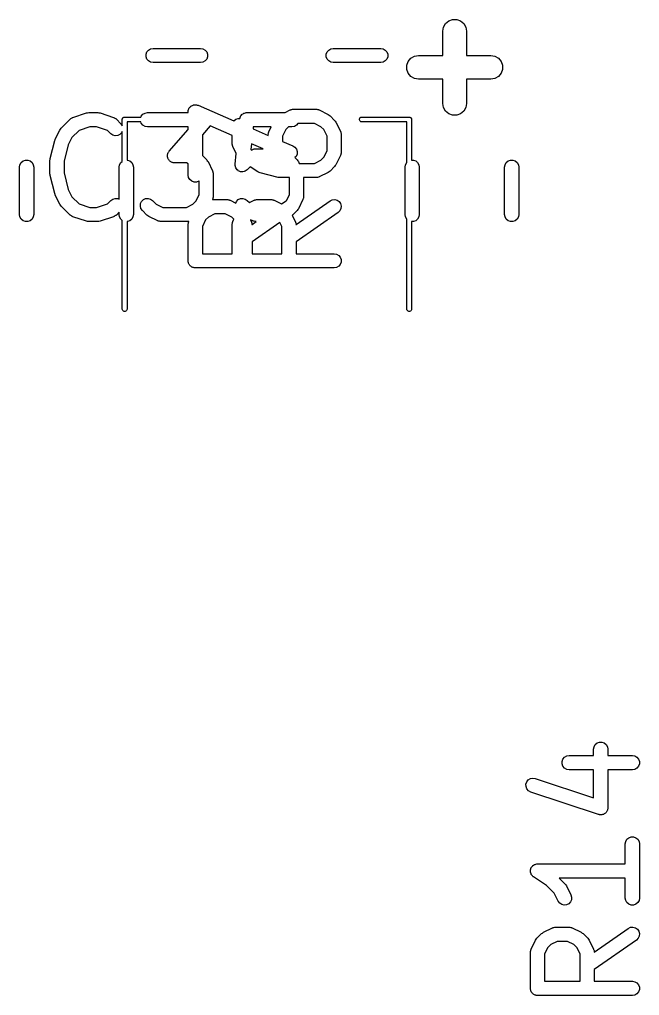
# Model space of a CAD drawing. Extents: x 74.6 to 132.8, y -113.1 to -87.3.
# Drawn here: x 74.64 to 81.18, y -108.34 to -98.05 of the extents above; entities that cross this region are included whole.
import ezdxf

# ---------------------------------------------------------------- set-up
doc = ezdxf.new("R2010")
doc.units = 0
doc.header["$MEASUREMENT"] = 0
doc.layers.add('BLACK', color=7, linetype='CONTINUOUS')

msp = doc.modelspace()

# ---------------------------------------------------------------- linework, layer by layer
at = {"layer": 'Black'}
for p, q in [((79.1111, -98.1263), (79.1328, -98.0887)), ((79.1328, -98.0887), (79.1661, -98.0608)), ((79.1661, -98.0608), (79.2069, -98.0459)), ((79.2069, -98.0459), (79.2503, -98.0459)), ((79.2503, -98.0459), (79.2911, -98.0608)), ((79.2911, -98.0608), (79.3243, -98.0887)), ((79.3243, -98.0887), (79.346, -98.1263)), ((79.1036, -98.169), (79.1111, -98.1263)), ((79.1036, -98.425), (79.1036, -98.169)), ((79.346, -98.1263), (79.3536, -98.169)), ((79.3536, -98.169), (79.3536, -98.425)), ((75.9761, -98.412), (75.985, -98.3875)), ((75.985, -98.3875), (76.0018, -98.3675)), ((76.0018, -98.3675), (76.0243, -98.3545)), ((76.0243, -98.3545), (76.05, -98.35)), ((76.05, -98.35), (76.55, -98.35)), ((76.55, -98.35), (76.5757, -98.3545)), ((76.5757, -98.3545), (76.5982, -98.3675)), ((76.5982, -98.3675), (76.615, -98.3875)), ((76.615, -98.3875), (76.6239, -98.412)), ((77.8761, -98.412), (77.885, -98.3875)), ((77.885, -98.3875), (77.9018, -98.3675)), ((77.9018, -98.3675), (77.9243, -98.3545)), ((77.9243, -98.3545), (77.95, -98.35)), ((77.95, -98.35), (78.45, -98.35)), ((78.45, -98.35), (78.4757, -98.3545)), ((78.4757, -98.3545), (78.4982, -98.3675)), ((78.4982, -98.3675), (78.515, -98.3875)), ((78.515, -98.3875), (78.5239, -98.412)), ((75.9761, -98.438), (75.9761, -98.412)), ((75.985, -98.4625), (75.9761, -98.438)), ((76.0018, -98.4825), (75.985, -98.4625)), ((76.0243, -98.4955), (76.0018, -98.4825)), ((76.05, -98.5), (76.0243, -98.4955)), ((76.55, -98.5), (76.05, -98.5)), ((76.5757, -98.4955), (76.55, -98.5)), ((76.5982, -98.4825), (76.5757, -98.4955)), ((76.615, -98.4625), (76.5982, -98.4825)), ((76.6239, -98.438), (76.615, -98.4625)), ((76.6239, -98.412), (76.6239, -98.438)), ((77.8761, -98.438), (77.8761, -98.412)), ((77.885, -98.4625), (77.8761, -98.438)), ((77.9018, -98.4825), (77.885, -98.4625)), ((77.9243, -98.4955), (77.9018, -98.4825)), ((77.95, -98.5), (77.9243, -98.4955)), ((78.45, -98.5), (77.95, -98.5)), ((78.4757, -98.4955), (78.45, -98.5)), ((78.4982, -98.4825), (78.4757, -98.4955)), ((78.515, -98.4625), (78.4982, -98.4825)), ((78.5239, -98.438), (78.515, -98.4625)), ((78.5239, -98.412), (78.5239, -98.438)), ((78.7245, -98.5283), (78.7394, -98.4875)), ((78.7394, -98.4875), (78.7673, -98.4542)), ((78.7673, -98.4542), (78.8049, -98.4325)), ((78.8049, -98.4325), (78.8476, -98.425)), ((78.8476, -98.425), (79.1036, -98.425)), ((79.3536, -98.425), (79.6095, -98.425)), ((79.6095, -98.425), (79.6523, -98.4325)), ((79.6523, -98.4325), (79.6899, -98.4542)), ((79.6899, -98.4542), (79.7178, -98.4875)), ((79.7178, -98.4875), (79.7326, -98.5283)), ((78.7245, -98.5717), (78.7245, -98.5283)), ((78.7394, -98.6125), (78.7245, -98.5717)), ((79.7326, -98.5717), (79.7178, -98.6125)), ((79.7326, -98.5283), (79.7326, -98.5717)), ((78.7673, -98.6458), (78.7394, -98.6125)), ((78.8049, -98.6675), (78.7673, -98.6458)), ((78.8476, -98.675), (78.8049, -98.6675)), ((79.1036, -98.675), (78.8476, -98.675)), ((79.1036, -98.931), (79.1036, -98.675)), ((79.6095, -98.675), (79.3536, -98.675)), ((79.3536, -98.675), (79.3536, -98.931)), ((79.6523, -98.6675), (79.6095, -98.675)), ((79.6899, -98.6458), (79.6523, -98.6675)), ((79.7178, -98.6125), (79.6899, -98.6458)), ((76.4194, -99.0195), (76.4209, -99.011)), ((76.4194, -99.0274), (76.4194, -99.0195)), ((76.4209, -99.011), (76.4214, -99.0023)), ((76.4214, -99.0023), (76.4231, -98.9982)), ((76.4231, -98.9982), (76.4239, -98.9938)), ((76.4239, -98.9938), (76.4282, -98.9863)), ((76.4282, -98.9863), (76.4316, -98.9784)), ((76.4316, -98.9784), (76.4347, -98.9751)), ((76.4347, -98.9751), (76.4369, -98.9713)), ((76.4369, -98.9713), (76.4435, -98.9657)), ((76.4435, -98.9657), (76.4495, -98.9594)), ((76.4495, -98.9594), (76.4534, -98.9574)), ((76.4534, -98.9574), (76.4569, -98.9545)), ((76.4569, -98.9545), (76.465, -98.9516)), ((76.465, -98.9516), (76.4727, -98.9477)), ((76.4727, -98.9477), (76.4771, -98.9471)), ((76.4771, -98.9471), (76.4814, -98.9456)), ((76.4814, -98.9456), (76.49, -98.9456)), ((76.49, -98.9456), (76.4986, -98.9446)), ((76.4986, -98.9446), (76.5029, -98.9456)), ((76.5029, -98.9456), (76.5074, -98.9456)), ((76.5074, -98.9456), (76.5155, -98.9486)), ((76.5155, -98.9486), (76.5239, -98.9505)), ((76.5239, -98.9505), (76.9025, -99.1128)), ((77.4415, -99.0274), (77.4963, -99)), ((77.4963, -99), (77.5004, -98.9988)), ((77.5004, -98.9988), (77.5042, -98.9966)), ((77.5042, -98.9966), (77.5128, -98.9951)), ((77.5128, -98.9951), (77.5212, -98.9926)), ((77.5212, -98.9926), (77.5256, -98.9928)), ((77.5256, -98.9928), (77.5298, -98.9921)), ((77.5298, -98.9921), (77.7679, -98.9921)), ((77.7679, -98.9921), (77.7722, -98.9928)), ((77.7722, -98.9928), (77.7765, -98.9926)), ((77.7765, -98.9926), (77.7849, -98.9951)), ((77.7849, -98.9951), (77.7936, -98.9966)), ((77.7936, -98.9966), (77.7973, -98.9988)), ((77.7973, -98.9988), (77.8014, -99)), ((77.8014, -99), (77.8967, -99.0476)), ((79.1111, -98.9737), (79.1036, -98.931)), ((79.1328, -99.0113), (79.1111, -98.9737)), ((79.1661, -99.0392), (79.1328, -99.0113)), ((79.3243, -99.0113), (79.2911, -99.0392)), ((79.346, -98.9737), (79.3243, -99.0113)), ((79.3536, -98.931), (79.346, -98.9737)), ((75.0803, -99.1922), (75.1755, -99.097)), ((75.1755, -99.097), (75.1791, -99.0945)), ((75.1791, -99.0945), (75.1819, -99.0913)), ((75.1819, -99.0913), (75.1897, -99.0871)), ((75.1897, -99.0871), (75.1969, -99.082)), ((75.1969, -99.082), (75.2011, -99.0809)), ((75.2011, -99.0809), (75.2049, -99.0788)), ((75.2049, -99.0788), (75.3477, -99.0312)), ((75.3477, -99.0312), (75.3596, -99.0295)), ((75.3596, -99.0295), (75.3714, -99.0274)), ((75.3714, -99.0274), (75.4667, -99.0274)), ((75.4667, -99.0274), (75.4785, -99.0295)), ((75.4785, -99.0295), (75.4904, -99.0312)), ((75.4904, -99.0312), (75.6332, -99.0788)), ((75.6332, -99.0788), (75.637, -99.0809)), ((75.637, -99.0809), (75.6412, -99.082)), ((75.6412, -99.082), (75.6484, -99.0871)), ((75.6484, -99.0871), (75.6561, -99.0913)), ((75.6561, -99.0913), (75.659, -99.0945)), ((75.659, -99.0945), (75.6626, -99.097)), ((75.6626, -99.097), (75.7102, -99.1446)), ((75.725, -99.1), (75.7254, -99.0978)), ((75.725, -99.1658), (75.725, -99.1)), ((75.7254, -99.0957), (75.7261, -99.0936)), ((75.7254, -99.0978), (75.7254, -99.0957)), ((75.7261, -99.0936), (75.7265, -99.0914)), ((75.7265, -99.0914), (75.7276, -99.0896)), ((75.7276, -99.0896), (75.7283, -99.0875)), ((75.7283, -99.0875), (75.7298, -99.0858)), ((75.7298, -99.0858), (75.7308, -99.0839)), ((75.7308, -99.0839), (75.7325, -99.0825)), ((75.7325, -99.0825), (75.7339, -99.0808)), ((75.7339, -99.0808), (75.7358, -99.0798)), ((75.7358, -99.0798), (75.7375, -99.0783)), ((75.7375, -99.0783), (75.7396, -99.0776)), ((75.7396, -99.0776), (75.7414, -99.0765)), ((75.7414, -99.0765), (75.7436, -99.0761)), ((75.7436, -99.0761), (75.7457, -99.0754)), ((75.7457, -99.0754), (75.7478, -99.0754)), ((75.7478, -99.0754), (75.75, -99.075)), ((75.75, -99.075), (75.9218, -99.075)), ((75.9218, -99.075), (75.9255, -99.0649)), ((75.9255, -99.0649), (75.9423, -99.0449)), ((75.9423, -99.0449), (75.9648, -99.0319)), ((75.9648, -99.0319), (75.9905, -99.0274)), ((75.9905, -99.0274), (76.4194, -99.0274)), ((76.9025, -99.1128), (76.9209, -99.0974)), ((76.9209, -99.0974), (76.9454, -99.0885)), ((76.9454, -99.0885), (76.9646, -99.0885)), ((76.9646, -99.0885), (76.9677, -99.0797)), ((76.9677, -99.0797), (76.9705, -99.0698)), ((76.9705, -99.0698), (76.9722, -99.0675)), ((76.9722, -99.0675), (76.9731, -99.0649)), ((76.9731, -99.0649), (76.9797, -99.057)), ((76.9797, -99.057), (76.9857, -99.0487)), ((76.9857, -99.0487), (76.9881, -99.0471)), ((76.9881, -99.0471), (76.9899, -99.0449)), ((76.9899, -99.0449), (76.9988, -99.0398)), ((76.9988, -99.0398), (77.0072, -99.034)), ((77.0072, -99.034), (77.01, -99.0333)), ((77.01, -99.0333), (77.0124, -99.0319)), ((77.0124, -99.0319), (77.0225, -99.0301)), ((77.0225, -99.0301), (77.0325, -99.0276)), ((77.0325, -99.0276), (77.0353, -99.0279)), ((77.0353, -99.0279), (77.0381, -99.0274)), ((77.0381, -99.0274), (77.4415, -99.0274)), ((77.8967, -99.0476), (77.9063, -99.0548)), ((77.9063, -99.0548), (77.9162, -99.0617)), ((77.9162, -99.0617), (77.9638, -99.1093)), ((77.9638, -99.1093), (77.9707, -99.1191)), ((77.9707, -99.1191), (77.9778, -99.1288)), ((78.2254, -99.0957), (78.2283, -99.0875)), ((78.2254, -99.1043), (78.2254, -99.0957)), ((78.2283, -99.1125), (78.2254, -99.1043)), ((78.2283, -99.0875), (78.2339, -99.0808)), ((78.2339, -99.1192), (78.2283, -99.1125)), ((78.2339, -99.0808), (78.2414, -99.0765)), ((78.2414, -99.1235), (78.2339, -99.1192)), ((78.2414, -99.0765), (78.25, -99.075)), ((78.25, -99.075), (78.75, -99.075)), ((78.75, -99.075), (78.7522, -99.0754)), ((78.7522, -99.0754), (78.7543, -99.0754)), ((78.7543, -99.0754), (78.7564, -99.0761)), ((78.7564, -99.0761), (78.7586, -99.0765)), ((78.7586, -99.0765), (78.7604, -99.0776)), ((78.7604, -99.0776), (78.7625, -99.0783)), ((78.7625, -99.0783), (78.7642, -99.0798)), ((78.7642, -99.0798), (78.7661, -99.0808)), ((78.7661, -99.0808), (78.7675, -99.0825)), ((78.7675, -99.0825), (78.7692, -99.0839)), ((78.7692, -99.0839), (78.7702, -99.0858)), ((78.7702, -99.0858), (78.7717, -99.0875)), ((78.7717, -99.0875), (78.7724, -99.0896)), ((78.7724, -99.0896), (78.7735, -99.0914)), ((78.7735, -99.0914), (78.7739, -99.0936)), ((78.7739, -99.0936), (78.7746, -99.0957)), ((78.7746, -99.0957), (78.7746, -99.0978)), ((78.7746, -99.0978), (78.775, -99.1)), ((78.775, -99.1), (78.775, -99.5289)), ((79.2069, -99.0541), (79.1661, -99.0392)), ((79.2503, -99.0541), (79.2069, -99.0541)), ((79.2911, -99.0392), (79.2503, -99.0541)), ((75.0186, -99.3069), (75.0663, -99.2117)), ((75.0663, -99.2117), (75.0734, -99.202)), ((75.0734, -99.202), (75.0803, -99.1922)), ((75.2691, -99.2156), (75.195, -99.2897)), ((75.3836, -99.1774), (75.2691, -99.2156)), ((75.4545, -99.1774), (75.3836, -99.1774)), ((75.569, -99.2156), (75.4545, -99.1774)), ((75.6041, -99.2507), (75.569, -99.2156)), ((75.7102, -99.1446), (75.725, -99.1658)), ((75.9201, -99.125), (75.775, -99.125)), ((75.775, -99.125), (75.775, -99.5289)), ((75.9255, -99.1399), (75.9201, -99.125)), ((75.9423, -99.1598), (75.9255, -99.1399)), ((75.9648, -99.1729), (75.9423, -99.1598)), ((75.9905, -99.1774), (75.9648, -99.1729)), ((76.4194, -99.1774), (75.9905, -99.1774)), ((76.2197, -99.4339), (76.4194, -99.2058)), ((76.4194, -99.2058), (76.4194, -99.1774)), ((76.6514, -99.1684), (76.5694, -99.2622)), ((76.8834, -99.2678), (76.6514, -99.1684)), ((77.106, -99.1774), (77.1038, -99.199)), ((77.1038, -99.199), (77.2643, -99.2678)), ((77.2956, -99.1774), (77.106, -99.1774)), ((77.271, -99.2282), (77.2723, -99.224)), ((77.2723, -99.224), (77.2956, -99.1774)), ((77.4486, -99.2067), (77.4143, -99.2753)), ((77.478, -99.1774), (77.4486, -99.2067)), ((77.5143, -99.1774), (77.478, -99.1774)), ((77.5399, -99.1729), (77.5143, -99.1774)), ((77.5625, -99.1598), (77.5399, -99.1729)), ((77.5774, -99.1421), (77.5625, -99.1598)), ((77.7502, -99.1421), (77.5774, -99.1421)), ((77.8187, -99.1763), (77.7502, -99.1421)), ((77.8491, -99.2067), (77.8187, -99.1763)), ((77.8834, -99.2753), (77.8491, -99.2067)), ((77.9778, -99.1288), (78.0255, -99.224)), ((78.0255, -99.224), (78.0267, -99.2282)), ((78.25, -99.125), (78.2414, -99.1235)), ((78.725, -99.125), (78.25, -99.125)), ((78.725, -99.5534), (78.725, -99.125)), ((74.9653, -99.5128), (75.013, -99.3223)), ((75.013, -99.3223), (75.0163, -99.3148)), ((75.0163, -99.3148), (75.0186, -99.3069)), ((75.195, -99.2897), (75.1565, -99.3667)), ((75.6254, -99.2656), (75.6041, -99.2507)), ((75.6506, -99.2723), (75.6254, -99.2656)), ((75.6766, -99.2701), (75.6506, -99.2723)), ((75.7002, -99.2591), (75.6766, -99.2701)), ((75.7186, -99.2406), (75.7002, -99.2591)), ((75.725, -99.2269), (75.7186, -99.2406)), ((75.725, -99.5416), (75.725, -99.2269)), ((76.5694, -99.2622), (76.5694, -99.48)), ((76.8834, -99.3528), (76.8834, -99.2678)), ((77.2643, -99.2576), (77.2651, -99.2533)), ((77.2643, -99.2678), (77.2643, -99.2576)), ((77.2648, -99.249), (77.2673, -99.2406)), ((77.2651, -99.2533), (77.2648, -99.249)), ((77.2673, -99.2406), (77.2689, -99.2319)), ((77.2689, -99.2319), (77.271, -99.2282)), ((77.4143, -99.2753), (77.4143, -99.3321)), ((77.8834, -99.4303), (77.8834, -99.2753)), ((78.0267, -99.2282), (78.0289, -99.2319)), ((78.0289, -99.2319), (78.0304, -99.2406)), ((78.0304, -99.2406), (78.0329, -99.249)), ((78.0329, -99.249), (78.0326, -99.2533)), ((78.0326, -99.2533), (78.0334, -99.2576)), ((78.0334, -99.2576), (78.0334, -99.448)), ((75.1565, -99.3667), (75.1131, -99.5402)), ((76.8841, -99.3571), (76.8834, -99.3528)), ((76.8839, -99.3614), (76.8841, -99.3571)), ((76.8864, -99.3698), (76.8839, -99.3614)), ((76.8879, -99.3785), (76.8864, -99.3698)), ((76.8901, -99.3822), (76.8879, -99.3785)), ((76.8913, -99.3863), (76.8901, -99.3822)), ((76.9272, -99.4581), (76.8913, -99.3863)), ((77.0882, -99.3555), (77.0819, -99.4179)), ((77.0819, -99.4179), (77.0868, -99.4228)), ((77.0868, -99.4228), (77.0998, -99.4163)), ((77.2113, -99.4083), (77.0882, -99.3555)), ((77.0998, -99.4163), (77.1039, -99.415)), ((77.1039, -99.415), (77.1077, -99.4129)), ((77.1077, -99.4129), (77.1163, -99.4113)), ((77.1163, -99.4113), (77.1248, -99.4088)), ((77.1248, -99.4088), (77.1291, -99.4091)), ((77.1291, -99.4091), (77.1333, -99.4083)), ((77.1333, -99.4083), (77.2113, -99.4083)), ((77.4143, -99.3321), (77.5239, -99.3791)), ((77.5239, -99.3791), (77.5457, -99.3934)), ((77.5457, -99.3934), (77.5613, -99.4142)), ((77.5613, -99.4142), (77.5689, -99.4392)), ((77.8491, -99.4988), (77.8834, -99.4303)), ((74.6795, -99.5378), (74.704, -99.5289)), ((74.704, -99.5289), (74.73, -99.5289)), ((74.73, -99.5289), (74.7545, -99.5378)), ((74.9631, -99.531), (74.9647, -99.5219)), ((74.9631, -99.6738), (74.9631, -99.531)), ((74.9647, -99.5219), (74.9653, -99.5128)), ((75.775, -99.5289), (75.78, -99.5289)), ((75.78, -99.5289), (75.8045, -99.5378)), ((76.2012, -99.4818), (76.2023, -99.4761)), ((76.2023, -99.489), (76.2012, -99.4818)), ((76.2023, -99.4703), (76.2048, -99.4634)), ((76.2023, -99.4761), (76.2023, -99.4703)), ((76.2023, -99.4964), (76.2023, -99.489)), ((76.2043, -99.5018), (76.2023, -99.4964)), ((76.2052, -99.5075), (76.2043, -99.5018)), ((76.2048, -99.4634), (76.2063, -99.4562)), ((76.2087, -99.5139), (76.2052, -99.5075)), ((76.2063, -99.4562), (76.2093, -99.4513)), ((76.2112, -99.5208), (76.2087, -99.5139)), ((76.2093, -99.4513), (76.2112, -99.4458)), ((76.2112, -99.4458), (76.216, -99.4402)), ((76.215, -99.5253), (76.2112, -99.5208)), ((76.2178, -99.5303), (76.215, -99.5253)), ((76.216, -99.4402), (76.2197, -99.4339)), ((76.2233, -99.5352), (76.2178, -99.5303)), ((76.5694, -99.48), (76.6149, -99.5255)), ((76.6149, -99.5255), (76.6218, -99.5354)), ((76.9158, -99.5711), (76.9272, -99.4581)), ((77.5571, -99.4891), (77.5444, -99.5026)), ((77.5444, -99.5026), (77.5673, -99.5255)), ((77.5674, -99.4652), (77.5571, -99.4891)), ((77.5673, -99.5255), (77.5742, -99.5354)), ((77.5689, -99.4392), (77.5674, -99.4652)), ((77.7502, -99.5635), (77.8187, -99.5293)), ((77.8187, -99.5293), (77.8491, -99.4988)), ((78.0255, -99.4816), (77.9778, -99.5768)), ((78.0267, -99.4774), (78.0255, -99.4816)), ((78.0289, -99.4737), (78.0267, -99.4774)), ((78.0304, -99.465), (78.0289, -99.4737)), ((78.0329, -99.4566), (78.0304, -99.465)), ((78.0334, -99.448), (78.0326, -99.4523)), ((78.0326, -99.4523), (78.0329, -99.4566)), ((78.775, -99.5289), (78.794, -99.5289)), ((78.794, -99.5289), (78.8185, -99.5378)), ((79.7935, -99.5378), (79.818, -99.5289)), ((79.818, -99.5289), (79.844, -99.5289)), ((79.844, -99.5289), (79.8685, -99.5378)), ((74.642, -99.6028), (74.6465, -99.5771)), ((74.642, -100.103), (74.642, -99.6028)), ((74.6465, -99.5771), (74.6595, -99.5546)), ((74.6595, -99.5546), (74.6795, -99.5378)), ((74.7545, -99.5378), (74.7745, -99.5546)), ((74.7745, -99.5546), (74.7875, -99.5771)), ((74.7875, -99.5771), (74.792, -99.6028)), ((74.792, -99.6028), (74.792, -100.103)), ((75.1131, -99.5402), (75.1131, -99.6646)), ((75.692, -99.6028), (75.6965, -99.5771)), ((75.692, -99.9419), (75.692, -99.6028)), ((75.6965, -99.5771), (75.7095, -99.5546)), ((75.7095, -99.5546), (75.725, -99.5416)), ((75.8045, -99.5378), (75.8245, -99.5546)), ((75.8245, -99.5546), (75.8375, -99.5771)), ((75.8375, -99.5771), (75.842, -99.6028)), ((75.842, -99.6028), (75.842, -100.103)), ((76.228, -99.5408), (76.2233, -99.5352)), ((76.233, -99.5437), (76.228, -99.5408)), ((76.2374, -99.5475), (76.233, -99.5437)), ((76.2442, -99.5501), (76.2374, -99.5475)), ((76.2505, -99.5538), (76.2442, -99.5501)), ((76.2562, -99.5548), (76.2505, -99.5538)), ((76.2616, -99.5569), (76.2562, -99.5548)), ((76.269, -99.5571), (76.2616, -99.5569)), ((76.2762, -99.5583), (76.269, -99.5571)), ((76.4013, -99.5583), (76.2762, -99.5583)), ((76.4194, -99.5674), (76.4013, -99.5583)), ((76.4194, -99.6861), (76.4194, -99.5674)), ((76.6218, -99.5354), (76.629, -99.545)), ((76.629, -99.545), (76.6766, -99.6403)), ((76.9159, -99.5716), (76.9158, -99.5711)), ((76.9158, -99.572), (76.9159, -99.5716)), ((76.9169, -99.5845), (76.9158, -99.572)), ((76.9178, -99.5971), (76.9169, -99.5845)), ((76.918, -99.5975), (76.9178, -99.5971)), ((76.918, -99.598), (76.918, -99.5975)), ((76.9233, -99.6094), (76.918, -99.598)), ((76.9285, -99.6208), (76.9233, -99.6094)), ((76.9288, -99.6212), (76.9285, -99.6208)), ((76.929, -99.6216), (76.9288, -99.6212)), ((76.9379, -99.6305), (76.929, -99.6216)), ((76.9467, -99.6395), (76.9379, -99.6305)), ((77.0428, -99.6323), (77.0324, -99.6393)), ((77.0431, -99.6319), (77.0428, -99.6323)), ((77.0435, -99.6316), (77.0431, -99.6319)), ((77.075, -99.6001), (77.0435, -99.6316)), ((77.1549, -99.6533), (77.075, -99.6001)), ((77.5742, -99.5354), (77.5814, -99.545)), ((77.5814, -99.545), (77.5906, -99.5635)), ((77.5906, -99.5635), (77.7502, -99.5635)), ((77.9638, -99.5963), (77.9162, -99.6439)), ((77.9707, -99.5865), (77.9638, -99.5963)), ((77.9778, -99.5768), (77.9707, -99.5865)), ((78.706, -99.6028), (78.7105, -99.5771)), ((78.706, -100.103), (78.706, -99.6028)), ((78.7105, -99.5771), (78.7235, -99.5546)), ((78.7235, -99.5546), (78.725, -99.5534)), ((78.8185, -99.5378), (78.8385, -99.5546)), ((78.8385, -99.5546), (78.8515, -99.5771)), ((78.8515, -99.5771), (78.856, -99.6028)), ((78.856, -99.6028), (78.856, -100.103)), ((79.756, -99.6028), (79.7605, -99.5771)), ((79.756, -100.103), (79.756, -99.6028)), ((79.7605, -99.5771), (79.7735, -99.5546)), ((79.7735, -99.5546), (79.7935, -99.5378)), ((79.8685, -99.5378), (79.8885, -99.5546)), ((79.8885, -99.5546), (79.9015, -99.5771)), ((79.9015, -99.5771), (79.906, -99.6028)), ((79.906, -99.6028), (79.906, -100.103)), ((74.9647, -99.6828), (74.9631, -99.6738)), ((74.9653, -99.692), (74.9647, -99.6828)), ((75.013, -99.8825), (74.9653, -99.692)), ((75.1131, -99.6646), (75.1565, -99.8381)), ((76.4239, -99.7118), (76.4194, -99.6861)), ((76.4369, -99.7343), (76.4239, -99.7118)), ((76.4569, -99.7511), (76.4369, -99.7343)), ((76.6766, -99.6403), (76.6778, -99.6444)), ((76.6778, -99.6444), (76.68, -99.6482)), ((76.68, -99.6482), (76.6815, -99.6568)), ((76.6815, -99.6568), (76.684, -99.6652)), ((76.684, -99.6652), (76.6838, -99.6696)), ((76.6838, -99.6696), (76.6845, -99.6738)), ((76.6845, -99.6738), (76.6845, -99.9119)), ((76.9471, -99.6397), (76.9467, -99.6395)), ((76.9475, -99.64), (76.9471, -99.6397)), ((76.9588, -99.6453), (76.9475, -99.64)), ((76.9702, -99.6508), (76.9588, -99.6453)), ((76.9706, -99.6508), (76.9702, -99.6508)), ((76.9711, -99.651), (76.9706, -99.6508)), ((76.9835, -99.6521), (76.9711, -99.651)), ((76.9961, -99.6534), (76.9835, -99.6521)), ((76.9965, -99.6532), (76.9961, -99.6534)), ((76.997, -99.6533), (76.9965, -99.6532)), ((77.0091, -99.65), (76.997, -99.6533)), ((77.0213, -99.6469), (77.0091, -99.65)), ((77.0217, -99.6467), (77.0213, -99.6469)), ((77.0222, -99.6465), (77.0217, -99.6467)), ((77.0324, -99.6393), (77.0222, -99.6465)), ((77.1666, -99.6585), (77.1549, -99.6533)), ((77.1783, -99.6637), (77.1666, -99.6585)), ((77.3688, -99.7113), (77.1783, -99.6637)), ((77.3779, -99.7119), (77.3688, -99.7113)), ((77.387, -99.7135), (77.3779, -99.7119)), ((77.4869, -99.7135), (77.387, -99.7135)), ((77.4869, -99.8942), (77.4869, -99.7135)), ((77.7679, -99.7135), (77.6369, -99.7135)), ((77.6369, -99.7135), (77.6369, -99.9119)), ((77.7722, -99.7128), (77.7679, -99.7135)), ((77.7765, -99.713), (77.7722, -99.7128)), ((77.7849, -99.7105), (77.7765, -99.713)), ((77.7936, -99.709), (77.7849, -99.7105)), ((77.7973, -99.7068), (77.7936, -99.709)), ((77.8014, -99.7056), (77.7973, -99.7068)), ((77.8967, -99.658), (77.8014, -99.7056)), ((77.9063, -99.6508), (77.8967, -99.658)), ((77.9162, -99.6439), (77.9063, -99.6508)), ((75.1565, -99.8381), (75.195, -99.9151)), ((76.4814, -99.76), (76.4569, -99.7511)), ((76.5074, -99.76), (76.4814, -99.76)), ((76.5319, -99.7511), (76.5074, -99.76)), ((76.5345, -99.7489), (76.5319, -99.7511)), ((76.5345, -99.8942), (76.5345, -99.7489)), ((75.0163, -99.89), (75.013, -99.8825)), ((75.0186, -99.8978), (75.0163, -99.89)), ((75.0663, -99.9931), (75.0186, -99.8978)), ((75.195, -99.9151), (75.2691, -99.9892)), ((75.6041, -99.9541), (75.6254, -99.9392)), ((75.6254, -99.9392), (75.6506, -99.9324)), ((75.6506, -99.9324), (75.6766, -99.9347)), ((75.6766, -99.9347), (75.692, -99.9419)), ((75.929, -99.9641), (75.9475, -99.9457)), ((75.9475, -99.9457), (75.9711, -99.9347)), ((75.9711, -99.9347), (75.997, -99.9324)), ((75.997, -99.9324), (76.0222, -99.9392)), ((76.0222, -99.9392), (76.0435, -99.9541)), ((76.5003, -99.9627), (76.5345, -99.8942)), ((76.6778, -99.9413), (76.6767, -99.945)), ((76.6767, -99.945), (76.6806, -99.9452)), ((76.68, -99.9376), (76.6778, -99.9413)), ((76.6815, -99.9289), (76.68, -99.9376)), ((76.6806, -99.9452), (76.6849, -99.9445)), ((76.684, -99.9205), (76.6815, -99.9289)), ((76.6845, -99.9119), (76.6838, -99.9162)), ((76.6838, -99.9162), (76.684, -99.9205)), ((76.6849, -99.9445), (76.8277, -99.9445)), ((76.8277, -99.9445), (76.832, -99.9452)), ((76.832, -99.9452), (76.8363, -99.945)), ((76.8363, -99.945), (76.8447, -99.9475)), ((76.929, -99.9641), (76.9475, -99.9457)), ((76.9475, -99.9457), (76.9711, -99.9347)), ((76.9711, -99.9347), (76.997, -99.9324)), ((76.997, -99.9324), (77.0222, -99.9392)), ((77.0222, -99.9392), (77.0435, -99.9541)), ((77.1319, -99.9475), (77.1403, -99.945)), ((77.1403, -99.945), (77.1446, -99.9452)), ((77.1446, -99.9452), (77.1489, -99.9445)), ((77.1489, -99.9445), (77.2917, -99.9445)), ((77.2917, -99.9445), (77.296, -99.9452)), ((77.296, -99.9452), (77.3003, -99.945)), ((77.3003, -99.945), (77.3087, -99.9475)), ((77.4561, -99.9558), (77.4869, -99.8942)), ((77.629, -99.9454), (77.5814, -100.041)), ((77.6302, -99.9413), (77.629, -99.9454)), ((77.6324, -99.9376), (77.6302, -99.9413)), ((77.6339, -99.9289), (77.6324, -99.9376)), ((77.6364, -99.9205), (77.6339, -99.9289)), ((77.6369, -99.9119), (77.6362, -99.9162)), ((77.6362, -99.9162), (77.6364, -99.9205)), ((77.939, -99.947), (77.9649, -99.9448)), ((77.9649, -99.9448), (77.9901, -99.9515)), ((75.0734, -100.003), (75.0663, -99.9931)), ((75.0803, -100.013), (75.0734, -100.003)), ((75.1755, -100.108), (75.0803, -100.013)), ((75.2691, -99.9892), (75.3836, -100.027)), ((75.3836, -100.027), (75.4545, -100.027)), ((75.4545, -100.027), (75.569, -99.9892)), ((75.569, -99.9892), (75.6041, -99.9541)), ((75.9158, -100.014), (75.918, -99.9877)), ((75.9225, -100.039), (75.9158, -100.014)), ((75.918, -99.9877), (75.929, -99.9641)), ((75.9374, -100.06), (75.9225, -100.039)), ((76.0435, -99.9541), (76.0825, -99.9931)), ((76.0825, -99.9931), (76.151, -100.027)), ((76.151, -100.027), (76.4013, -100.027)), ((76.4013, -100.027), (76.4699, -99.9931)), ((76.4699, -99.9931), (76.5003, -99.9627)), ((76.8447, -99.9475), (76.8534, -99.949)), ((76.8534, -99.949), (76.8571, -99.9512)), ((76.8571, -99.9512), (76.8613, -99.9524)), ((76.8613, -99.9524), (76.9207, -99.9821)), ((76.9207, -99.9821), (76.929, -99.9641)), ((77.0435, -99.9541), (77.0663, -99.9769)), ((77.0663, -99.9769), (77.1153, -99.9524)), ((77.1153, -99.9524), (77.1195, -99.9512)), ((77.1195, -99.9512), (77.1232, -99.949)), ((77.1232, -99.949), (77.1319, -99.9475)), ((77.3087, -99.9475), (77.3174, -99.949)), ((77.3174, -99.949), (77.3211, -99.9512)), ((77.3211, -99.9512), (77.3253, -99.9524)), ((77.3253, -99.9524), (77.4035, -99.9915)), ((77.4035, -99.9915), (77.4514, -99.958)), ((77.4514, -99.958), (77.4561, -99.9558)), ((77.557, -100.209), (77.9154, -99.958)), ((77.5814, -100.041), (77.5742, -100.05)), ((77.9154, -99.958), (77.939, -99.947)), ((77.9901, -99.9515), (78.0114, -99.9664)), ((78.0114, -99.9664), (78.0264, -99.9878)), ((78.0308, -100.039), (78.0198, -100.062)), ((78.0264, -99.9878), (78.0331, -100.013)), ((78.0331, -100.013), (78.0308, -100.039)), ((74.6465, -100.128), (74.642, -100.103)), ((74.6595, -100.151), (74.6465, -100.128)), ((74.6795, -100.168), (74.6595, -100.151)), ((74.7745, -100.151), (74.7545, -100.168)), ((74.7875, -100.128), (74.7745, -100.151)), ((74.792, -100.103), (74.7875, -100.128)), ((75.1791, -100.11), (75.1755, -100.108)), ((75.1819, -100.114), (75.1791, -100.11)), ((75.1897, -100.118), (75.1819, -100.114)), ((75.1969, -100.123), (75.1897, -100.118)), ((75.2011, -100.124), (75.1969, -100.123)), ((75.2049, -100.126), (75.2011, -100.124)), ((75.3477, -100.174), (75.2049, -100.126)), ((75.6332, -100.126), (75.4904, -100.174)), ((75.637, -100.124), (75.6332, -100.126)), ((75.6412, -100.123), (75.637, -100.124)), ((75.6484, -100.118), (75.6412, -100.123)), ((75.6561, -100.114), (75.6484, -100.118)), ((75.659, -100.11), (75.6561, -100.114)), ((75.6626, -100.108), (75.659, -100.11)), ((75.692, -100.078), (75.6626, -100.108)), ((75.692, -100.103), (75.692, -100.078)), ((75.6965, -100.128), (75.692, -100.103)), ((75.7095, -100.151), (75.6965, -100.128)), ((75.725, -100.164), (75.7095, -100.151)), ((75.8245, -100.151), (75.8045, -100.168)), ((75.8375, -100.128), (75.8245, -100.151)), ((75.842, -100.103), (75.8375, -100.128)), ((75.9851, -100.108), (75.9374, -100.06)), ((75.9949, -100.115), (75.9851, -100.108)), ((76.0046, -100.122), (75.9949, -100.115)), ((76.0998, -100.169), (76.0046, -100.122)), ((76.634, -100.129), (76.6036, -100.159)), ((76.7026, -100.094), (76.634, -100.129)), ((76.81, -100.094), (76.7026, -100.094)), ((76.8785, -100.129), (76.81, -100.094)), ((76.9029, -100.153), (76.8785, -100.129)), ((77.5197, -100.108), (77.5162, -100.11)), ((77.5162, -100.11), (77.5493, -100.176)), ((77.5673, -100.06), (77.5197, -100.108)), ((78.0014, -100.081), (77.5572, -100.392)), ((77.5742, -100.05), (77.5673, -100.06)), ((78.0198, -100.062), (78.0014, -100.081)), ((78.7105, -100.128), (78.706, -100.103)), ((78.7235, -100.151), (78.7105, -100.128)), ((78.725, -100.152), (78.7235, -100.151)), ((78.8385, -100.151), (78.8185, -100.168)), ((78.8515, -100.128), (78.8385, -100.151)), ((78.856, -100.103), (78.8515, -100.128)), ((79.7605, -100.128), (79.756, -100.103)), ((79.7735, -100.151), (79.7605, -100.128)), ((79.7935, -100.168), (79.7735, -100.151)), ((79.8885, -100.151), (79.8685, -100.168)), ((79.9015, -100.128), (79.8885, -100.151)), ((79.906, -100.103), (79.9015, -100.128)), ((74.704, -100.177), (74.6795, -100.168)), ((74.73, -100.177), (74.704, -100.177)), ((74.7545, -100.168), (74.73, -100.177)), ((75.3596, -100.175), (75.3477, -100.174)), ((75.3714, -100.177), (75.3596, -100.175)), ((75.4667, -100.177), (75.3714, -100.177)), ((75.4785, -100.175), (75.4667, -100.177)), ((75.4904, -100.174), (75.4785, -100.175)), ((75.725, -101.1), (75.725, -100.164)), ((75.78, -100.177), (75.775, -100.177)), ((75.775, -100.177), (75.775, -101.1)), ((75.8045, -100.168), (75.78, -100.177)), ((76.1039, -100.171), (76.0998, -100.169)), ((76.1077, -100.173), (76.1039, -100.171)), ((76.1163, -100.174), (76.1077, -100.173)), ((76.1248, -100.177), (76.1163, -100.174)), ((76.1291, -100.177), (76.1248, -100.177)), ((76.1333, -100.177), (76.1291, -100.177)), ((76.419, -100.177), (76.1333, -100.177)), ((76.4233, -100.177), (76.419, -100.177)), ((76.4194, -100.21), (76.4201, -100.206)), ((76.4194, -100.591), (76.4194, -100.21)), ((76.4199, -100.201), (76.4224, -100.193)), ((76.4201, -100.206), (76.4199, -100.201)), ((76.4224, -100.193), (76.4239, -100.184)), ((76.4272, -100.177), (76.4233, -100.177)), ((76.4239, -100.184), (76.4261, -100.181)), ((76.4261, -100.181), (76.4272, -100.177)), ((76.6036, -100.159), (76.5694, -100.228)), ((76.5694, -100.228), (76.5694, -100.516)), ((76.8834, -100.21), (76.8841, -100.206)), ((76.8834, -100.516), (76.8834, -100.21)), ((76.8839, -100.201), (76.8864, -100.193)), ((76.8841, -100.206), (76.8839, -100.201)), ((76.8864, -100.193), (76.8879, -100.184)), ((76.8879, -100.184), (76.8901, -100.181)), ((76.8901, -100.181), (76.8913, -100.176)), ((76.8913, -100.176), (76.9029, -100.153)), ((77.0998, -100.169), (77.0758, -100.157)), ((77.0758, -100.157), (77.0853, -100.176)), ((77.0853, -100.176), (77.0865, -100.181)), ((77.0865, -100.181), (77.0887, -100.184)), ((77.0887, -100.184), (77.0902, -100.193)), ((77.0902, -100.193), (77.0927, -100.201)), ((77.0927, -100.201), (77.0924, -100.206)), ((77.0924, -100.206), (77.093, -100.209)), ((77.093, -100.209), (77.138, -100.177)), ((77.3866, -100.186), (77.0932, -100.392)), ((77.1039, -100.171), (77.0998, -100.169)), ((77.1077, -100.173), (77.1039, -100.171)), ((77.1163, -100.174), (77.1077, -100.173)), ((77.1248, -100.177), (77.1163, -100.174)), ((77.1291, -100.177), (77.1248, -100.177)), ((77.1333, -100.177), (77.1291, -100.177)), ((77.138, -100.177), (77.1333, -100.177)), ((77.4072, -100.228), (77.3866, -100.186)), ((77.4072, -100.516), (77.4072, -100.228)), ((77.5493, -100.176), (77.5505, -100.181)), ((77.5505, -100.181), (77.5527, -100.184)), ((77.5527, -100.184), (77.5542, -100.193)), ((77.5542, -100.193), (77.5567, -100.201)), ((77.5567, -100.201), (77.5564, -100.206)), ((77.5564, -100.206), (77.557, -100.209)), ((78.725, -101), (78.725, -100.152)), ((78.794, -100.177), (78.775, -100.177)), ((78.775, -100.177), (78.775, -101)), ((78.8185, -100.168), (78.794, -100.177)), ((79.818, -100.177), (79.7935, -100.168)), ((79.844, -100.177), (79.818, -100.177)), ((79.8685, -100.168), (79.844, -100.177)), ((77.0932, -100.392), (77.0932, -100.516)), ((77.5572, -100.392), (77.5572, -100.516)), ((76.5694, -100.516), (76.8834, -100.516)), ((77.0932, -100.516), (77.4072, -100.516)), ((77.5572, -100.516), (77.9584, -100.516)), ((77.9584, -100.516), (77.984, -100.52)), ((77.984, -100.52), (78.0066, -100.533)), ((78.0066, -100.533), (78.0233, -100.553)), ((78.0233, -100.553), (78.0322, -100.578)), ((76.4205, -100.597), (76.4194, -100.591)), ((76.4205, -100.604), (76.4205, -100.597)), ((76.4228, -100.61), (76.4205, -100.604)), ((76.4239, -100.617), (76.4228, -100.61)), ((76.4272, -100.622), (76.4239, -100.617)), ((76.4294, -100.628), (76.4272, -100.622)), ((76.4336, -100.633), (76.4294, -100.628)), ((76.4369, -100.639), (76.4336, -100.633)), ((76.442, -100.643), (76.4369, -100.639)), ((76.4462, -100.648), (76.442, -100.643)), ((76.4519, -100.652), (76.4462, -100.648)), ((76.4569, -100.656), (76.4519, -100.652)), ((76.463, -100.658), (76.4569, -100.656)), ((76.4687, -100.661), (76.463, -100.658)), ((76.4752, -100.663), (76.4687, -100.661)), ((76.4814, -100.665), (76.4752, -100.663)), ((76.4879, -100.665), (76.4814, -100.665)), ((76.4944, -100.666), (76.4879, -100.665)), ((76.9584, -100.666), (76.4944, -100.666)), ((77.4944, -100.666), (76.9584, -100.666)), ((77.9584, -100.666), (77.4944, -100.666)), ((77.984, -100.661), (77.9584, -100.666)), ((78.0066, -100.648), (77.984, -100.661)), ((78.0233, -100.628), (78.0066, -100.648)), ((78.0322, -100.604), (78.0233, -100.628)), ((78.0322, -100.578), (78.0322, -100.604)), ((78.725, -101.1), (78.725, -101)), ((78.775, -101), (78.775, -101.1)), ((75.7265, -101.109), (75.725, -101.1)), ((75.7308, -101.116), (75.7265, -101.109)), ((75.7375, -101.122), (75.7308, -101.116)), ((75.7457, -101.125), (75.7375, -101.122)), ((75.7543, -101.125), (75.7457, -101.125)), ((75.7625, -101.122), (75.7543, -101.125)), ((75.7692, -101.116), (75.7625, -101.122)), ((75.7735, -101.109), (75.7692, -101.116)), ((75.775, -101.1), (75.7735, -101.109)), ((78.7265, -101.109), (78.725, -101.1)), ((78.7308, -101.116), (78.7265, -101.109)), ((78.7375, -101.122), (78.7308, -101.116)), ((78.7457, -101.125), (78.7375, -101.122)), ((78.7543, -101.125), (78.7457, -101.125)), ((78.7625, -101.122), (78.7543, -101.125)), ((78.7692, -101.116), (78.7625, -101.122)), ((78.7735, -101.109), (78.7692, -101.116)), ((78.775, -101.1), (78.7735, -101.109)), ((80.6986, -105.715), (80.7116, -105.692)), ((80.7116, -105.692), (80.7315, -105.676)), ((80.7315, -105.676), (80.756, -105.667)), ((80.756, -105.667), (80.7821, -105.667)), ((80.7821, -105.667), (80.8065, -105.676)), ((80.8065, -105.676), (80.8265, -105.692)), ((80.8265, -105.692), (80.8395, -105.715)), ((80.3875, -105.826), (80.4101, -105.813)), ((80.4101, -105.813), (80.4357, -105.808)), ((80.4357, -105.808), (80.694, -105.808)), ((80.694, -105.74), (80.6986, -105.715)), ((80.694, -105.808), (80.694, -105.74)), ((80.8395, -105.715), (80.844, -105.74)), ((80.844, -105.74), (80.844, -105.808)), ((80.844, -105.808), (81.1024, -105.808)), ((81.1024, -105.808), (81.128, -105.813)), ((81.128, -105.813), (81.1506, -105.826)), ((80.3619, -105.87), (80.3708, -105.846)), ((80.3619, -105.896), (80.3619, -105.87)), ((80.3708, -105.921), (80.3619, -105.896)), ((80.3708, -105.846), (80.3875, -105.826)), ((81.1506, -105.826), (81.1673, -105.846)), ((81.1673, -105.846), (81.1762, -105.87)), ((81.1762, -105.896), (81.1673, -105.921)), ((81.1762, -105.87), (81.1762, -105.896)), ((80.3875, -105.941), (80.3708, -105.921)), ((80.4101, -105.954), (80.3875, -105.941)), ((80.4357, -105.958), (80.4101, -105.954)), ((80.694, -105.958), (80.4357, -105.958)), ((80.694, -106.255), (80.694, -105.958)), ((81.1024, -105.958), (80.844, -105.958)), ((80.844, -105.958), (80.844, -106.36)), ((81.128, -105.954), (81.1024, -105.958)), ((81.1506, -105.941), (81.128, -105.954)), ((81.1673, -105.921), (81.1506, -105.941)), ((79.9806, -106.11), (79.9888, -106.086)), ((79.9813, -106.136), (79.9806, -106.11)), ((79.9888, -106.086), (80.005, -106.065)), ((80.005, -106.065), (80.0272, -106.052)), ((80.0272, -106.052), (80.0527, -106.046)), ((80.0527, -106.046), (80.0785, -106.05)), ((80.0785, -106.05), (80.694, -106.255)), ((79.9909, -106.161), (79.9813, -106.136)), ((80.0081, -106.18), (79.9909, -106.161)), ((80.031, -106.193), (80.0081, -106.18)), ((80.7453, -106.431), (80.031, -106.193)), ((80.7966, -106.429), (80.7892, -106.431)), ((80.8013, -106.426), (80.7966, -106.429)), ((80.8065, -106.424), (80.8013, -106.426)), ((80.8124, -106.42), (80.8065, -106.424)), ((80.8188, -106.416), (80.8124, -106.42)), ((80.8223, -106.411), (80.8188, -106.416)), ((80.8265, -106.408), (80.8223, -106.411)), ((80.8303, -106.401), (80.8265, -106.408)), ((80.835, -106.395), (80.8303, -106.401)), ((80.8368, -106.39), (80.835, -106.395)), ((80.8395, -106.385), (80.8368, -106.39)), ((80.8408, -106.378), (80.8395, -106.385)), ((80.8432, -106.371), (80.8408, -106.378)), ((80.844, -106.36), (80.8431, -106.365)), ((80.8431, -106.365), (80.8432, -106.371)), ((80.7508, -106.431), (80.7453, -106.431)), ((80.756, -106.433), (80.7508, -106.431)), ((80.7636, -106.433), (80.756, -106.433)), ((80.7711, -106.434), (80.7636, -106.433)), ((80.7765, -106.433), (80.7711, -106.434)), ((80.7821, -106.433), (80.7765, -106.433)), ((80.7892, -106.431), (80.7821, -106.433)), ((81.0274, -106.74), (81.0319, -106.715)), ((81.0319, -106.715), (81.0449, -106.692)), ((81.0449, -106.692), (81.0649, -106.676)), ((81.0649, -106.676), (81.0894, -106.667)), ((81.0894, -106.667), (81.1154, -106.667)), ((81.1154, -106.667), (81.1399, -106.676)), ((81.1399, -106.676), (81.1598, -106.692)), ((81.1598, -106.692), (81.1729, -106.715)), ((81.1729, -106.715), (81.1774, -106.74)), ((81.0274, -106.951), (81.0274, -106.74)), ((81.1774, -106.74), (81.1774, -107.312)), ((80.0275, -107.021), (80.0285, -107.017)), ((80.0285, -107.03), (80.0275, -107.021)), ((80.0285, -107.013), (80.0316, -107.005)), ((80.0285, -107.017), (80.0285, -107.013)), ((80.0285, -107.039), (80.0285, -107.03)), ((80.0299, -107.043), (80.0285, -107.039)), ((80.0304, -107.047), (80.0299, -107.043)), ((80.0344, -107.055), (80.0304, -107.047)), ((80.0316, -107.005), (80.0337, -106.996)), ((80.0337, -106.996), (80.036, -106.993)), ((80.036, -106.993), (80.0374, -106.989)), ((80.0374, -106.989), (80.0432, -106.982)), ((80.0432, -106.982), (80.0481, -106.974)), ((80.0481, -106.974), (80.0515, -106.972)), ((80.0515, -106.972), (80.0542, -106.969)), ((80.0542, -106.969), (80.0619, -106.964)), ((80.0619, -106.964), (80.0691, -106.959)), ((80.0691, -106.959), (80.0731, -106.958)), ((80.0731, -106.958), (80.0767, -106.956)), ((80.0767, -106.956), (80.0855, -106.954)), ((80.0855, -106.954), (80.0941, -106.952)), ((80.0941, -106.952), (80.0983, -106.952)), ((80.0983, -106.952), (80.1024, -106.951)), ((80.1024, -106.951), (81.0274, -106.951)), ((80.0374, -107.064), (80.0344, -107.055)), ((80.0401, -107.067), (80.0374, -107.064)), ((80.0419, -107.071), (80.0401, -107.067)), ((80.0484, -107.077), (80.0419, -107.071)), ((80.0542, -107.084), (80.0484, -107.077)), ((80.0578, -107.086), (80.0542, -107.084)), ((80.0608, -107.089), (80.0578, -107.086)), ((80.1975, -107.18), (80.0608, -107.089)), ((81.0274, -107.101), (80.3311, -107.101)), ((80.3311, -107.101), (80.3935, -107.164)), ((81.0274, -107.312), (81.0274, -107.101)), ((80.2788, -107.261), (80.1975, -107.18)), ((80.3935, -107.164), (80.4004, -107.173)), ((80.4004, -107.173), (80.4076, -107.183)), ((80.4076, -107.183), (80.4552, -107.278)), ((80.321, -107.345), (80.2788, -107.261)), ((80.3365, -107.366), (80.321, -107.345)), ((80.4507, -107.353), (80.4328, -107.372)), ((80.461, -107.329), (80.4507, -107.353)), ((80.4552, -107.278), (80.4626, -107.303)), ((80.4626, -107.303), (80.461, -107.329)), ((81.0319, -107.338), (81.0274, -107.312)), ((81.0449, -107.36), (81.0319, -107.338)), ((81.1729, -107.338), (81.1598, -107.36)), ((81.1774, -107.312), (81.1729, -107.338)), ((80.3583, -107.381), (80.3365, -107.366)), ((80.3836, -107.387), (80.3583, -107.381)), ((80.4095, -107.384), (80.3836, -107.387)), ((80.4328, -107.372), (80.4095, -107.384)), ((81.0649, -107.377), (81.0449, -107.36)), ((81.0894, -107.386), (81.0649, -107.377)), ((81.1154, -107.386), (81.0894, -107.386)), ((81.1399, -107.377), (81.1154, -107.386)), ((81.1598, -107.36), (81.1399, -107.377)), ((80.1641, -107.673), (80.2593, -107.626)), ((80.2593, -107.626), (80.2635, -107.625)), ((80.2635, -107.625), (80.2672, -107.622)), ((80.2672, -107.622), (80.2759, -107.621)), ((80.2759, -107.621), (80.2843, -107.618)), ((80.2843, -107.618), (80.2886, -107.619)), ((80.2886, -107.619), (80.2929, -107.618)), ((80.2929, -107.618), (80.4357, -107.618)), ((80.4357, -107.618), (80.44, -107.619)), ((80.44, -107.619), (80.4443, -107.618)), ((80.4443, -107.618), (80.4527, -107.621)), ((80.4527, -107.621), (80.4614, -107.622)), ((80.4614, -107.622), (80.4651, -107.625)), ((80.4651, -107.625), (80.4693, -107.626)), ((80.4693, -107.626), (80.5645, -107.673)), ((80.701, -107.882), (81.0594, -107.631)), ((81.0594, -107.631), (81.083, -107.62)), ((81.083, -107.62), (81.1089, -107.618)), ((81.1089, -107.618), (81.1341, -107.625)), ((81.1341, -107.625), (81.1554, -107.64)), ((81.1554, -107.64), (81.1704, -107.661)), ((81.1704, -107.661), (81.1771, -107.686)), ((80.0353, -107.85), (80.0829, -107.755)), ((80.0829, -107.755), (80.0901, -107.745)), ((80.0901, -107.745), (80.097, -107.735)), ((80.097, -107.735), (80.1446, -107.687)), ((80.1446, -107.687), (80.1544, -107.681)), ((80.1544, -107.681), (80.1641, -107.673)), ((80.3106, -107.768), (80.242, -107.802)), ((80.418, -107.768), (80.3106, -107.768)), ((80.4865, -107.802), (80.418, -107.768)), ((80.5645, -107.673), (80.5742, -107.681)), ((80.5742, -107.681), (80.584, -107.687)), ((80.584, -107.687), (80.6316, -107.735)), ((80.6316, -107.735), (80.6385, -107.745)), ((80.6385, -107.745), (80.6457, -107.755)), ((80.6457, -107.755), (80.6933, -107.85)), ((81.1454, -107.754), (80.7012, -108.065)), ((81.1638, -107.736), (81.1454, -107.754)), ((81.1748, -107.712), (81.1638, -107.736)), ((81.1771, -107.686), (81.1748, -107.712)), ((80.0279, -107.875), (80.0304, -107.866)), ((80.0304, -107.866), (80.0319, -107.858)), ((80.0319, -107.858), (80.0341, -107.854)), ((80.0341, -107.854), (80.0353, -107.85)), ((80.2116, -107.833), (80.1774, -107.901)), ((80.242, -107.802), (80.2116, -107.833)), ((80.5169, -107.833), (80.4865, -107.802)), ((80.5512, -107.901), (80.5169, -107.833)), ((80.6933, -107.85), (80.6945, -107.854)), ((80.6945, -107.854), (80.6967, -107.858)), ((80.6967, -107.858), (80.6982, -107.866)), ((80.6982, -107.866), (80.7007, -107.875)), ((80.0274, -107.883), (80.0281, -107.879)), ((80.0274, -108.264), (80.0274, -107.883)), ((80.0281, -107.879), (80.0279, -107.875)), ((80.1774, -107.901), (80.1774, -108.189)), ((80.5512, -108.189), (80.5512, -107.901)), ((80.7007, -107.875), (80.7004, -107.879)), ((80.7004, -107.879), (80.701, -107.882)), ((80.7012, -108.065), (80.7012, -108.189)), ((80.0285, -108.271), (80.0274, -108.264)), ((80.0285, -108.277), (80.0285, -108.271)), ((80.0308, -108.283), (80.0285, -108.277)), ((80.0319, -108.29), (80.0308, -108.283)), ((80.1774, -108.189), (80.5512, -108.189)), ((80.7012, -108.189), (81.1024, -108.189)), ((81.1024, -108.189), (81.128, -108.194)), ((81.128, -108.194), (81.1506, -108.207)), ((81.1506, -108.207), (81.1673, -108.227)), ((81.1673, -108.227), (81.1762, -108.251)), ((81.1762, -108.277), (81.1673, -108.302)), ((81.1762, -108.251), (81.1762, -108.277)), ((80.0352, -108.296), (80.0319, -108.29)), ((80.0374, -108.302), (80.0352, -108.296)), ((80.0416, -108.307), (80.0374, -108.302)), ((80.0449, -108.312), (80.0416, -108.307)), ((80.05, -108.317), (80.0449, -108.312)), ((80.0542, -108.322), (80.05, -108.317)), ((80.0599, -108.325), (80.0542, -108.322)), ((80.0649, -108.329), (80.0599, -108.325)), ((80.071, -108.331), (80.0649, -108.329)), ((80.0767, -108.335), (80.071, -108.331)), ((80.0832, -108.336), (80.0767, -108.335)), ((80.0894, -108.338), (80.0832, -108.336)), ((80.0959, -108.338), (80.0894, -108.338)), ((80.1024, -108.339), (80.0959, -108.338)), ((81.1024, -108.339), (80.1024, -108.339)), ((81.128, -108.335), (81.1024, -108.339)), ((81.1506, -108.322), (81.128, -108.335)), ((81.1673, -108.302), (81.1506, -108.322))]:
    msp.add_line(p, q, dxfattribs=at)

doc.saveas('drawing.dxf')
